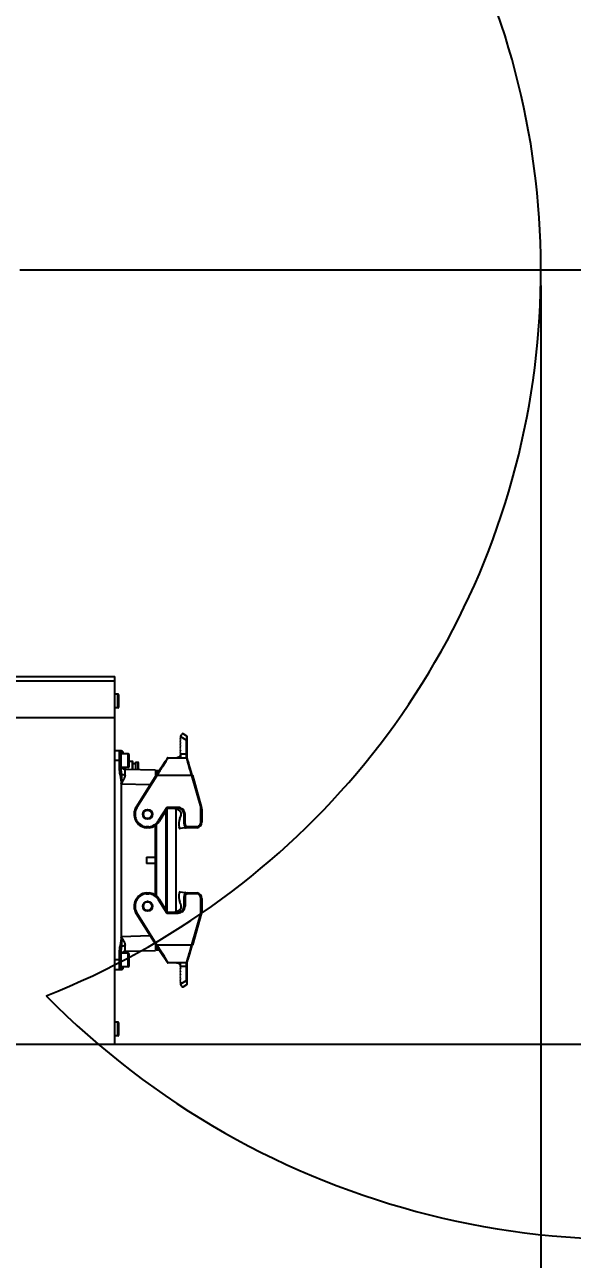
# Model space of a CAD drawing. Header units: millimetres. Extents: x 5828 to 6704, y 123 to 421.
# Drawn here: x 6584.95 to 6599.08, y 307.46 to 339.35 of the extents above; entities that cross this region are included whole.
import ezdxf

# ---------------------------------------------------------------- set-up
doc = ezdxf.new("R2010")
doc.units = ezdxf.units.MM
for name, color, linetype in [('外形图', 7, 'Continuous'), ('尺寸标注', 7, 'Continuous'), ('运动范围', 7, 'Continuous')]:
    doc.layers.add(name, color=color, linetype=linetype)
doc.styles.add('微软雅黑', font='msyh.ttc', dxfattribs={"height": 1.5})
doc.dimstyles.new('尺寸标注_1_20比例', dxfattribs={"dimtxt": 1.5, "dimasz": 1.25, "dimexe": 0.5, "dimexo": 0.4, "dimgap": 0.5, "dimtad": 1, "dimdec": 1, "dimlfac": 20, "dimdsep": 46, "dimtxsty": '微软雅黑', "dimcen": 0.09, "dimadec": 0, "dimazin": 0, "dimtp": 0.01, "dimtm": 0.01, "dimtfac": 1, "dimtdec": 1, "dimtofl": 0, "dimtmove": 0, "dimatfit": 3, "dimfxl": 1, "dimtolj": 1, "dimarcsym": 0})

# ---------------------------------------------------------------- blocks, each defined once
blk = doc.blocks.new('*D1126')
at = {"layer": 'Defpoints', "color": 0}
for p in [(6621.971, 333.019), (6579.376, 311.223), (6579.376, 288.327)]:
    blk.add_point(p, dxfattribs=at)
at = {"layer": '尺寸标注', "color": 0, "lineweight": -2}
for p, q in [((6621.971, 332.619), (6621.971, 287.827)), ((6579.376, 310.823), (6579.376, 287.827)), ((6620.721, 288.327), (6580.626, 288.327))]:
    blk.add_line(p, q, dxfattribs=at)
at = {"layer": '尺寸标注', "color": 0}
for points in [[(6580.626, 288.536), (6580.626, 288.119), (6579.376, 288.327)], [(6620.721, 288.119), (6620.721, 288.536), (6621.971, 288.327)]]:
    blk.add_solid(points, dxfattribs=at)
at = {"layer": '尺寸标注', "color": 0, "insert": (6600.673, 289.607), "char_height": 1.5, "attachment_point": 5, "style": '微软雅黑'}
blk.add_mtext('\\A1;851.9', dxfattribs=at)
blk = doc.blocks.new('*D1127')
at = {"layer": 'Defpoints', "color": 0}
for p in [(6583.652, 355.769), (6584.418, 333.019), (6627.002, 333.019)]:
    blk.add_point(p, dxfattribs=at)
at = {"layer": '尺寸标注', "color": 0, "lineweight": -2}
for p, q in [((6584.052, 355.769), (6627.502, 355.769)), ((6627.002, 354.519), (6627.002, 334.269)), ((6584.818, 333.019), (6627.502, 333.019))]:
    blk.add_line(p, q, dxfattribs=at)
at = {"layer": '尺寸标注', "color": 0}
for points in [[(6627.21, 354.519), (6626.794, 354.519), (6627.002, 355.769)], [(6626.794, 334.269), (6627.21, 334.269), (6627.002, 333.019)]]:
    blk.add_solid(points, dxfattribs=at)
at = {"layer": '尺寸标注', "color": 0, "insert": (6625.739, 344.394), "char_height": 1.5, "attachment_point": 5, "rotation": 90, "style": '微软雅黑'}
blk.add_mtext('\\A1;455', dxfattribs=at)
blk = doc.blocks.new('*D1128')
at = {"layer": 'Defpoints', "color": 0}
for p in [(6584.818, 333.019), (6584.826, 313.019), (6627.002, 313.019)]:
    blk.add_point(p, dxfattribs=at)
at = {"layer": '尺寸标注', "color": 0, "lineweight": -2}
for p, q in [((6585.218, 333.019), (6627.502, 333.019)), ((6627.002, 331.769), (6627.002, 314.269)), ((6585.226, 313.019), (6627.502, 313.019))]:
    blk.add_line(p, q, dxfattribs=at)
at = {"layer": '尺寸标注', "color": 0}
for points in [[(6627.21, 331.769), (6626.794, 331.769), (6627.002, 333.019)], [(6626.794, 314.269), (6627.21, 314.269), (6627.002, 313.019)]]:
    blk.add_solid(points, dxfattribs=at)
at = {"layer": '尺寸标注', "color": 0, "insert": (6625.727, 323.019), "char_height": 1.5, "attachment_point": 5, "rotation": 90, "style": '微软雅黑'}
blk.add_mtext('\\A1;400', dxfattribs=at)
blk = doc.blocks.new('*D1129')
at = {"layer": 'Defpoints', "color": 0}
for p in [(6584.951, 313.019), (6600.53, 307.973), (6627.002, 307.973)]:
    blk.add_point(p, dxfattribs=at)
at = {"layer": '尺寸标注', "color": 0, "lineweight": -2}
for p, q in [((6585.351, 313.019), (6627.502, 313.019)), ((6627.002, 311.769), (6627.002, 309.223)), ((6600.93, 307.973), (6627.502, 307.973)), ((6627.002, 307.973), (6627.002, 300.903))]:
    blk.add_line(p, q, dxfattribs=at)
at = {"layer": '尺寸标注', "color": 0}
for points in [[(6627.21, 311.769), (6626.794, 311.769), (6627.002, 313.019)], [(6626.794, 309.223), (6627.21, 309.223), (6627.002, 307.973)]]:
    blk.add_solid(points, dxfattribs=at)
at = {"layer": '尺寸标注', "color": 0, "insert": (6625.723, 303.813), "char_height": 1.5, "attachment_point": 5, "rotation": 90, "style": '微软雅黑'}
blk.add_mtext('\\A1;100.9', dxfattribs=at)
blk = doc.blocks.new('*D1140')
at = {"layer": 'Defpoints', "color": 0}
for p in [(6598.275, 333.019), (6579.376, 310.823), (6579.376, 293.41)]:
    blk.add_point(p, dxfattribs=at)
at = {"layer": '尺寸标注', "color": 0, "lineweight": -2}
for p, q in [((6598.275, 332.619), (6598.275, 292.91)), ((6579.376, 310.423), (6579.376, 292.91)), ((6597.025, 293.41), (6580.626, 293.41))]:
    blk.add_line(p, q, dxfattribs=at)
at = {"layer": '尺寸标注', "color": 0}
for points in [[(6580.626, 293.618), (6580.626, 293.202), (6579.376, 293.41)], [(6597.025, 293.202), (6597.025, 293.618), (6598.275, 293.41)]]:
    blk.add_solid(points, dxfattribs=at)
at = {"layer": '尺寸标注', "color": 0, "insert": (6588.825, 294.685), "char_height": 1.5, "attachment_point": 5, "style": '微软雅黑'}
blk.add_mtext('\\A1;378', dxfattribs=at)

msp = doc.modelspace()

# ---------------------------------------------------------------- linework, layer by layer
at = {"layer": '外形图', "color": 7, "linetype": 'Continuous'}
for p, q in [((6584.5196, 322.5187), (6587.2757, 322.5187)), ((6587.2757, 313.0187), (6587.2757, 322.5187)), ((6583.8901, 322.4036), (6587.2757, 322.4036)), ((6587.3507, 322.0575), (6587.2757, 322.0575)), ((6587.3507, 321.7075), (6587.3507, 322.0575)), ((6587.3757, 321.7325), (6587.3757, 322.0326)), ((6587.3507, 321.7075), (6587.2757, 321.7075)), ((6583.2146, 321.4568), (6587.2757, 321.4568)), ((6588.9611, 320.9116), (6588.9803, 320.9325)), ((6588.9803, 320.894), (6588.9611, 320.9116)), ((6588.9611, 320.8731), (6588.9803, 320.894)), ((6588.9703, 320.9747), (6589.0035, 321.0278)), ((6588.9703, 320.9747), (6588.9703, 320.9417)), ((6588.9703, 320.9671), (6589.1203, 320.8734)), ((6588.9803, 320.9325), (6588.9703, 320.9417)), ((6589.1336, 320.9761), (6589.038, 321.0358)), ((6589.1453, 320.3949), (6589.1453, 320.9549)), ((6587.4407, 320.5921), (6587.2757, 320.5921)), ((6587.3907, 320.0856), (6587.3907, 320.5916)), ((6588.9803, 320.8555), (6588.9611, 320.8731)), ((6588.9611, 320.8346), (6588.9803, 320.8555)), ((6588.9803, 320.817), (6588.9611, 320.8346)), ((6588.9611, 320.7961), (6588.9803, 320.817)), ((6588.9803, 320.7785), (6588.9611, 320.7961)), ((6588.9611, 320.7576), (6588.9803, 320.7785)), ((6588.9803, 320.74), (6588.9611, 320.7576)), ((6588.9611, 320.7191), (6588.9803, 320.74)), ((6588.9803, 320.7015), (6588.9611, 320.7191)), ((6588.9611, 320.6806), (6588.9803, 320.7015)), ((6588.9803, 320.663), (6588.9611, 320.6806)), ((6588.9611, 320.6421), (6588.9803, 320.663)), ((6588.9803, 320.6245), (6588.9611, 320.6421)), ((6588.9611, 320.6036), (6588.9803, 320.6245)), ((6588.9803, 320.586), (6588.9611, 320.6036)), ((6588.9611, 320.5651), (6588.9803, 320.586)), ((6588.9803, 320.5475), (6588.9611, 320.5651)), ((6589.1203, 320.4146), (6589.1203, 320.8734)), ((6587.4407, 320.3421), (6587.2757, 320.3418)), ((6587.4407, 320.0856), (6587.4407, 320.5421)), ((6587.6157, 320.5171), (6587.4407, 320.5171)), ((6587.4907, 320.5421), (6587.4907, 320.5171)), ((6587.6157, 320.1671), (6587.6157, 320.5171)), ((6587.6407, 320.192), (6587.6407, 320.4921)), ((6587.6407, 320.3296), (6587.7302, 320.3296)), ((6587.7402, 320.3196), (6587.7302, 320.3296)), ((6587.7302, 320.1102), (6587.7302, 320.3296)), ((6587.7402, 320.11), (6587.7402, 320.3196)), ((6587.7402, 320.2671), (6587.8067, 320.2671)), ((6587.8067, 320.3046), (6587.8732, 320.3046)), ((6587.8067, 320.3046), (6587.8067, 320.1082)), ((6587.8832, 320.2946), (6587.8732, 320.3046)), ((6587.8732, 320.1065), (6587.8732, 320.3046)), ((6587.8832, 320.1062), (6587.8832, 320.2946)), ((6588.5753, 320.3167), (6588.56, 320.2939)), ((6588.5843, 320.3302), (6588.5753, 320.3167)), ((6588.5923, 320.3423), (6588.5843, 320.3302)), ((6588.6452, 320.4146), (6589.1205, 320.4146)), ((6588.8711, 320.4146), (6588.8706, 320.4146)), ((6588.873, 320.4146), (6588.8709, 320.4146)), ((6588.9669, 320.4913), (6588.9663, 320.4888)), ((6589.1203, 320.5076), (6588.9702, 320.5084)), ((6588.9703, 320.5366), (6588.9803, 320.5475)), ((6588.9703, 320.5366), (6588.9703, 320.5146)), ((6589.1238, 320.4036), (6589.1326, 320.3716)), ((6589.14, 320.4053), (6589.1353, 320.4098)), ((6589.1486, 320.3833), (6589.1462, 320.3918)), ((6589.1526, 320.3694), (6589.1486, 320.3833)), ((6589.1814, 320.2727), (6589.1526, 320.3694)), ((6587.3907, 320.0856), (6587.4407, 320.0856)), ((6587.45, 320.0047), (6587.4047, 319.9918)), ((6587.6157, 320.1671), (6587.4484, 320.1671)), ((6587.4907, 320.1671), (6587.4907, 320.1286)), ((6587.5007, 320.1245), (6587.5007, 320.1671)), ((6588.3282, 320.0946), (6587.5381, 320.1153)), ((6587.5382, 320.1171), (6587.5382, 320.1671)), ((6587.5532, 320.1149), (6587.5532, 320.1671)), ((6588.3375, 319.9621), (6587.8239, 319.1401)), ((6587.8451, 319.1268), (6588.3587, 319.9488)), ((6588.3282, 320.0946), (6588.3282, 319.9471)), ((6588.3282, 320.0296), (6588.3407, 320.0296)), ((6588.348, 319.9782), (6588.3375, 319.9621)), ((6588.3587, 319.9488), (6588.3375, 319.9621)), ((6588.3407, 320.0871), (6588.4196, 320.0871)), ((6588.3407, 320.0871), (6588.3407, 319.967)), ((6588.3776, 320.0237), (6588.348, 319.9782)), ((6588.348, 319.9782), (6588.369, 319.9646)), ((6588.3587, 319.9488), (6588.369, 319.9646)), ((6588.369, 319.9646), (6589.2482, 319.9646)), ((6588.4063, 320.0672), (6588.3776, 320.0237)), ((6588.443, 320.122), (6588.4063, 320.0672)), ((6589.2281, 320.1172), (6589.1971, 320.22)), ((6589.2369, 320.0884), (6589.2281, 320.1172)), ((6589.2722, 319.9718), (6589.2369, 320.0884)), ((6589.2482, 319.9646), (6589.2722, 319.9718)), ((6589.2482, 319.9646), (6589.2511, 319.9549)), ((6589.2511, 319.9549), (6589.2751, 319.9621)), ((6589.2511, 319.9549), (6589.4909, 319.1188)), ((6589.2751, 319.9621), (6589.2722, 319.9718)), ((6589.2751, 319.9621), (6589.5149, 319.1257)), ((6587.4407, 319.743), (6588.1883, 319.7233)), ((6587.4407, 319.743), (6587.4407, 315.7912)), ((6587.8239, 319.1401), (6587.8451, 319.1268)), ((6588.6133, 319.1296), (6588.3964, 318.7824)), ((6588.6272, 319.1046), (6588.4175, 318.7691)), ((6588.5953, 316.4805), (6588.5953, 319.0537)), ((6588.9107, 319.1296), (6588.6133, 319.1296)), ((6588.6133, 319.1296), (6588.6272, 319.1046)), ((6588.6207, 319.0943), (6588.6207, 316.4399)), ((6588.9107, 319.1046), (6588.6272, 319.1046)), ((6588.8456, 319.0806), (6588.8455, 319.1046)), ((6588.8656, 319.0807), (6588.8456, 319.0806)), ((6588.8532, 319.0806), (6588.8532, 316.4535)), ((6588.9107, 319.1046), (6588.9107, 319.1296)), ((6589.4909, 319.1188), (6589.5149, 319.1257)), ((6589.5207, 319.0843), (6589.4957, 319.0843)), ((6589.4957, 318.7546), (6589.4957, 319.0843)), ((6589.5207, 319.0843), (6589.5207, 318.7546)), ((6588.3282, 316.8588), (6588.3282, 318.6753)), ((6588.3407, 318.6853), (6588.3407, 316.8489)), ((6588.3963, 318.7824), (6588.4175, 318.7691)), ((6588.9537, 318.8483), (6588.9791, 318.903)), ((6589.0857, 318.9546), (6589.0607, 318.9546)), ((6589.0607, 318.7046), (6589.0607, 318.9546)), ((6589.0607, 318.7046), (6589.0857, 318.7046)), ((6589.0857, 318.7046), (6589.0857, 318.9546)), ((6589.4957, 318.7546), (6589.5207, 318.7546)), ((6588.0865, 318.6314), (6588.0852, 318.6064)), ((6588.1562, 318.6064), (6588.0852, 318.6064)), ((6588.1549, 318.6314), (6588.0865, 318.6314)), ((6588.1549, 318.6314), (6588.1562, 318.6064)), ((6588.1554, 318.6219), (6588.1558, 318.6137)), ((6588.9346, 318.6043), (6588.9331, 318.6097)), ((6589.0795, 318.6018), (6588.9621, 318.586)), ((6589.3939, 318.6064), (6589.1418, 318.6064)), ((6589.3919, 318.6314), (6589.1444, 318.6314)), ((6588.0882, 317.8483), (6588.3282, 317.8483)), ((6588.0882, 317.8483), (6588.0882, 317.6858)), ((6588.3282, 317.6858), (6588.0882, 317.6858)), ((6588.0852, 316.9278), (6588.1562, 316.9278)), ((6588.0865, 316.9028), (6588.0852, 316.9278)), ((6588.0865, 316.9028), (6588.1549, 316.9028)), ((6588.1549, 316.9028), (6588.1562, 316.9278)), ((6588.4175, 316.7651), (6588.3963, 316.7518)), ((6588.3963, 316.7518), (6588.6133, 316.4046)), ((6588.4175, 316.7651), (6588.6272, 316.4296)), ((6588.9331, 316.9244), (6588.9346, 316.9299)), ((6588.9621, 316.9482), (6589.0795, 316.9323)), ((6589.0857, 316.8296), (6589.0607, 316.8296)), ((6589.0607, 316.5796), (6589.0607, 316.8296)), ((6589.0857, 316.8296), (6589.0857, 316.5796)), ((6589.1418, 316.9278), (6589.3939, 316.9278)), ((6589.3919, 316.9028), (6589.1444, 316.9028)), ((6589.5207, 316.7796), (6589.4957, 316.7796)), ((6589.4957, 316.4499), (6589.4957, 316.7796)), ((6589.5207, 316.7796), (6589.5207, 316.4499)), ((6588.6272, 316.4296), (6588.6133, 316.4046)), ((6588.6272, 316.4296), (6588.9107, 316.4296)), ((6588.8455, 316.4296), (6588.8456, 316.4535)), ((6588.8456, 316.4535), (6588.8656, 316.4535)), ((6588.9107, 316.4046), (6588.9107, 316.4296)), ((6588.9791, 316.6312), (6588.9537, 316.6859)), ((6589.0607, 316.5796), (6589.0857, 316.5796)), ((6589.4909, 316.4154), (6589.2511, 315.5793)), ((6589.5149, 316.4085), (6589.4909, 316.4154)), ((6589.4957, 316.4499), (6589.5207, 316.4499)), ((6587.8451, 316.4074), (6587.8239, 316.3941)), ((6587.8239, 316.3941), (6588.3375, 315.5721)), ((6588.3587, 315.5854), (6587.8451, 316.4073)), ((6588.6133, 316.4046), (6588.9107, 316.4046)), ((6589.5149, 316.4085), (6589.2751, 315.5721)), ((6588.1883, 315.8109), (6587.4407, 315.7912)), ((6587.45, 315.5295), (6587.4047, 315.5424)), ((6588.3282, 315.587), (6588.3282, 315.4396)), ((6588.3407, 315.5046), (6588.3282, 315.5046)), ((6588.3375, 315.5721), (6588.3587, 315.5854)), ((6588.3375, 315.5721), (6588.348, 315.556)), ((6588.3407, 315.5696), (6588.3407, 315.4471)), ((6588.369, 315.5696), (6588.348, 315.556)), ((6588.369, 315.5696), (6588.3587, 315.5854)), ((6589.2482, 315.5696), (6588.369, 315.5696)), ((6588.383, 315.5022), (6588.4049, 315.4691)), ((6588.4049, 315.4691), (6588.4263, 315.4371)), ((6589.2511, 315.5793), (6589.2482, 315.5696)), ((6589.2482, 315.5696), (6589.2722, 315.5624)), ((6589.2751, 315.5721), (6589.2511, 315.5793)), ((6589.2722, 315.5624), (6589.2751, 315.5721)), ((6587.4407, 315.1921), (6587.2757, 315.1922)), ((6587.4407, 315.4485), (6587.3907, 315.4485)), ((6587.3907, 314.9426), (6587.3907, 315.4485)), ((6587.4407, 314.9921), (6587.4407, 315.4485)), ((6587.6157, 315.3671), (6587.4484, 315.3671)), ((6587.4907, 315.3671), (6587.4907, 315.4055)), ((6587.5381, 315.4189), (6588.3282, 315.4396)), ((6587.6157, 315.0171), (6587.6157, 315.3671)), ((6587.6407, 315.042), (6587.6407, 315.3421)), ((6588.4195, 315.4471), (6588.3407, 315.4471)), ((6588.4263, 315.4371), (6588.447, 315.4062)), ((6588.447, 315.4062), (6588.5163, 315.3046)), ((6588.5163, 315.3046), (6588.5712, 315.2236)), ((6588.5712, 315.2236), (6588.5832, 315.2057)), ((6588.5832, 315.2057), (6588.5903, 315.1948)), ((6588.6028, 315.1583), (6588.6028, 315.1754)), ((6588.6028, 315.1646), (6588.6094, 315.1646)), ((6588.614, 315.1563), (6588.6028, 315.1583)), ((6588.6222, 315.1347), (6588.6248, 315.1302)), ((6589.1453, 314.5793), (6589.1453, 315.1393)), ((6589.1461, 315.1419), (6589.1495, 315.1538)), ((6589.1495, 315.1538), (6589.1533, 315.1671)), ((6589.1763, 315.2443), (6589.1818, 315.2627)), ((6589.1818, 315.2627), (6589.2084, 315.3518)), ((6587.2757, 314.9421), (6587.4407, 314.9421)), ((6587.6157, 315.0171), (6587.4407, 315.0171)), ((6587.4907, 314.9921), (6587.4907, 315.0171)), ((6589.1205, 315.1196), (6588.6452, 315.1196)), ((6588.8703, 315.1196), (6588.8707, 315.1196)), ((6588.9611, 314.969), (6588.9803, 314.9867)), ((6588.9803, 314.9482), (6588.9611, 314.969)), ((6588.9611, 314.9305), (6588.9803, 314.9482)), ((6588.9803, 314.9097), (6588.9611, 314.9305)), ((6588.9611, 314.892), (6588.9803, 314.9097)), ((6588.9803, 314.8712), (6588.9611, 314.892)), ((6588.9611, 314.8535), (6588.9803, 314.8712)), ((6588.9803, 314.8327), (6588.9611, 314.8535)), ((6588.9611, 314.815), (6588.9803, 314.8327)), ((6589.1203, 315.0266), (6588.9701, 315.0266)), ((6588.9701, 315.0239), (6588.9701, 315.0161)), ((6588.9703, 315.0196), (6588.9703, 314.9976)), ((6588.9803, 314.9867), (6588.9703, 314.9976)), ((6589.1203, 314.6608), (6589.1203, 315.1196)), ((6589.1278, 315.1207), (6589.1331, 315.123)), ((6588.9803, 314.7942), (6588.9611, 314.815)), ((6588.9611, 314.7765), (6588.9803, 314.7942)), ((6588.9803, 314.7557), (6588.9611, 314.7765)), ((6588.9611, 314.738), (6588.9803, 314.7557)), ((6588.9803, 314.7172), (6588.9611, 314.738)), ((6588.9611, 314.6995), (6588.9803, 314.7172)), ((6588.9803, 314.6787), (6588.9611, 314.6995)), ((6588.9611, 314.661), (6588.9803, 314.6787)), ((6588.9803, 314.6402), (6588.9611, 314.661)), ((6588.9611, 314.6225), (6588.9803, 314.6402)), ((6588.9803, 314.6017), (6588.9611, 314.6225)), ((6589.1203, 314.6608), (6588.9703, 314.5671)), ((6588.9703, 314.5925), (6588.9803, 314.6017)), ((6588.9703, 314.5925), (6588.9703, 314.5595)), ((6589.0035, 314.5063), (6588.9703, 314.5595)), ((6589.038, 314.4984), (6589.1336, 314.5581)), ((6587.3507, 313.5825), (6587.2757, 313.5825)), ((6587.3507, 313.2325), (6587.3507, 313.5825)), ((6587.3757, 313.2575), (6587.3757, 313.5576)), ((6587.3507, 313.2325), (6587.2757, 313.2325)), ((6582.6257, 313.0187), (6587.2757, 313.0187))]:
    msp.add_line(p, q, dxfattribs=at)
for points in [[(6588.56, 320.2939), (6588.4854, 320.1843), (6588.443, 320.122)], [(6588.61, 320.3706), (6588.6077, 320.3668), (6588.6051, 320.3626), (6588.6023, 320.358), (6588.5992, 320.3531), (6588.5959, 320.3479), (6588.5923, 320.3423)], [(6588.6152, 320.38), (6588.6137, 320.3772), (6588.612, 320.3741), (6588.61, 320.3706)], [(6588.6203, 320.3927), (6588.6203, 320.3924), (6588.6202, 320.3921), (6588.6201, 320.3917), (6588.6199, 320.3911), (6588.6197, 320.3902), (6588.6193, 320.3892), (6588.6189, 320.388), (6588.6182, 320.3864), (6588.6174, 320.3846), (6588.6164, 320.3824), (6588.6152, 320.38)], [(6588.6347, 320.4123), (6588.6309, 320.4101), (6588.6273, 320.4071), (6588.6242, 320.4032), (6588.6219, 320.3988), (6588.6209, 320.3954), (6588.6205, 320.3938), (6588.6203, 320.3927)], [(6588.6452, 320.4146), (6588.6429, 320.4145), (6588.6388, 320.4137), (6588.6347, 320.4123)], [(6588.9678, 320.495), (6588.9675, 320.4938), (6588.9659, 320.4873), (6588.9638, 320.4808), (6588.9613, 320.4744), (6588.9584, 320.4685), (6588.9554, 320.463), (6588.9522, 320.4579), (6588.9488, 320.4532), (6588.9452, 320.4489), (6588.9415, 320.4448), (6588.9377, 320.441), (6588.9337, 320.4375), (6588.9295, 320.4343), (6588.9253, 320.4313), (6588.921, 320.4286), (6588.9167, 320.4262), (6588.9124, 320.424), (6588.908, 320.4221), (6588.9036, 320.4204), (6588.8993, 320.419), (6588.895, 320.4178), (6588.8908, 320.4168), (6588.8867, 320.416), (6588.8827, 320.4154), (6588.8789, 320.415), (6588.8754, 320.4147), (6588.8725, 320.4146)], [(6588.9617, 320.4755), (6588.9589, 320.4694), (6588.956, 320.4639), (6588.9528, 320.4588), (6588.9495, 320.4541), (6588.9459, 320.4497), (6588.9423, 320.4456), (6588.9384, 320.4418), (6588.9345, 320.4382), (6588.9304, 320.4349), (6588.9262, 320.4319), (6588.9219, 320.4292), (6588.9176, 320.4267), (6588.9133, 320.4245), (6588.9089, 320.4225), (6588.9045, 320.4208), (6588.9002, 320.4193), (6588.8959, 320.418), (6588.8917, 320.417), (6588.8876, 320.4162), (6588.8836, 320.4155), (6588.8797, 320.4151), (6588.8761, 320.4148), (6588.873, 320.4146)], [(6588.9663, 320.4888), (6588.9642, 320.482), (6588.9617, 320.4755)], [(6589.1353, 320.4098), (6589.1293, 320.413), (6589.1229, 320.4145), (6589.1205, 320.4146)], [(6589.1462, 320.3918), (6589.1458, 320.3934), (6589.1453, 320.3949), (6589.1448, 320.3965), (6589.1441, 320.3984), (6589.1428, 320.4011), (6589.14, 320.4053)], [(6589.1971, 320.22), (6589.1843, 320.2629), (6589.1814, 320.2727)], [(6588.348, 315.556), (6588.3532, 315.5479), (6588.383, 315.5022)], [(6589.2084, 315.3518), (6589.2374, 315.4474), (6589.2722, 315.5624)], [(6588.5903, 315.1948), (6588.5937, 315.1897), (6588.5968, 315.1848), (6588.5998, 315.1802), (6588.6026, 315.1758), (6588.6051, 315.1716), (6588.6075, 315.1677), (6588.6097, 315.1641)], [(6588.6097, 315.1641), (6588.6116, 315.1608), (6588.6133, 315.1577), (6588.6148, 315.155), (6588.616, 315.1525), (6588.6171, 315.1504), (6588.6179, 315.1484), (6588.6186, 315.1468), (6588.6191, 315.1455), (6588.6195, 315.1444)], [(6588.6195, 315.1444), (6588.6198, 315.1435), (6588.62, 315.1429), (6588.6201, 315.1423), (6588.6202, 315.142), (6588.6203, 315.1417), (6588.6203, 315.1414), (6588.6204, 315.141)], [(6588.6204, 315.141), (6588.6205, 315.1403), (6588.6209, 315.1385), (6588.6222, 315.1347)], [(6589.1331, 315.123), (6589.1378, 315.1265), (6589.1413, 315.1306), (6589.1433, 315.134), (6589.1443, 315.1363), (6589.1448, 315.1379), (6589.1453, 315.1392), (6589.1457, 315.1405), (6589.1461, 315.1419)], [(6589.1533, 315.1671), (6589.1646, 315.2051), (6589.1763, 315.2443)], [(6588.6248, 315.1302), (6588.6284, 315.1261), (6588.6326, 315.123)], [(6588.6326, 315.123), (6588.6372, 315.1209), (6588.642, 315.1198), (6588.6452, 315.1196)], [(6588.8707, 315.1196), (6588.8726, 315.1196), (6588.8755, 315.1194), (6588.8787, 315.1192), (6588.8821, 315.1188), (6588.8857, 315.1183), (6588.8893, 315.1177), (6588.8931, 315.1169), (6588.8969, 315.1159), (6588.9007, 315.1147), (6588.9045, 315.1134), (6588.9084, 315.1119), (6588.9122, 315.1102), (6588.9161, 315.1083), (6588.92, 315.1062), (6588.9239, 315.1038), (6588.9278, 315.1011), (6588.9317, 315.0982), (6588.9355, 315.0951), (6588.9393, 315.0916), (6588.9429, 315.0879), (6588.9465, 315.0839), (6588.9499, 315.0795), (6588.9531, 315.0749), (6588.9562, 315.0699), (6588.959, 315.0646), (6588.9617, 315.0588), (6588.964, 315.0527), (6588.966, 315.0464)], [(6588.8721, 315.1196), (6588.8749, 315.1195), (6588.8781, 315.1192), (6588.8814, 315.1189), (6588.885, 315.1184), (6588.8887, 315.1178), (6588.8924, 315.117), (6588.8963, 315.116), (6588.9001, 315.1149), (6588.9039, 315.1136), (6588.9077, 315.1122), (6588.9115, 315.1105), (6588.9154, 315.1087), (6588.9192, 315.1066), (6588.9231, 315.1043), (6588.927, 315.1017), (6588.9308, 315.0989), (6588.9346, 315.0959), (6588.9383, 315.0926), (6588.9419, 315.089), (6588.9454, 315.0851), (6588.9488, 315.081), (6588.952, 315.0766), (6588.955, 315.0719), (6588.9578, 315.067), (6588.9603, 315.0618), (6588.9626, 315.0564), (6588.9647, 315.0507), (6588.9664, 315.0448), (6588.9679, 315.0384), (6588.9692, 315.0315), (6588.9701, 315.0239)], [(6588.966, 315.0464), (6588.9676, 315.0402), (6588.9678, 315.0392)], [(6589.1205, 315.1196), (6589.1221, 315.1196), (6589.1278, 315.1207)]]:
    msp.add_lwpolyline(points, dxfattribs=at)
for centre, radius in [((6588.1207, 318.9546), 0.1275), ((6588.1207, 318.9546), 0.12), ((6588.1207, 318.9546), 0.11), ((6588.1207, 316.5796), 0.1275), ((6588.1207, 316.5796), 0.12), ((6588.1207, 316.5796), 0.11)]:
    msp.add_circle(centre, radius, dxfattribs=at)
for centre, radius, start, end in [((6587.3507, 322.0325), 0.025, 0, 90), ((6587.3507, 321.7325), 0.025, 270, 0), ((6589.0247, 321.0146), 0.025, 58, 148), ((6589.1203, 320.9549), 0.025, 0, 58), ((6587.3907, 320.5421), 0.05, 0, 90), ((6587.4407, 320.5421), 0.05, 0, 90), ((6587.6157, 320.4921), 0.025, 0, 90), ((6588.3504, 320.5312), 0.3186, 331.00319, 332.72777), ((6588.8703, 320.5146), 0.1, 356.47558, 0.00007), ((6587.5407, 320.2152), 0.1, 208.83981, 268.4995), ((6586.9608, 320.1165), 0.5399, 1.34239, 5.37857), ((6586.9759, 320.117), 0.5248, 0.84099, 1.32551), ((6587.6157, 320.1921), 0.025, 270, 0), ((6588.1207, 318.9546), 0.35, 148, 264.17765), ((6588.1207, 318.9546), 0.325, 147.99292, 263.96285), ((6588.8657, 318.9557), 0.125, 335.07622, 90.07622), ((6588.9107, 318.9546), 0.175, 359.99526, 90.00316), ((6588.9107, 318.9546), 0.15, 0, 90), ((6589.3707, 319.0843), 0.125, 0, 16), ((6589.3707, 319.0843), 0.15, 0, 16), ((6588.1207, 318.9546), 0.325, 276.04026, 328.00723), ((6588.1207, 318.9546), 0.35, 275.82223, 328), ((6589.2711, 318.7008), 0.35, 155.07622, 195.07622), ((6589.1607, 318.7046), 0.1, 180, 259.09589), ((6589.1607, 318.7046), 0.075, 179.99887, 257.40309), ((6589.3707, 318.7546), 0.125, 279.74969, 0.00154), ((6589.3707, 318.7546), 0.15, 278.8987, 0), ((6588.9587, 318.6108), 0.025, 195.07622, 277.67622), ((6589.0762, 318.6266), 0.025, 277.67622, 354.74987), ((6590.8231, 318.4469), 1.6888, 173.72895, 174.58157), ((6586.0246, 318.3448), 3.3795, 4.43973, 4.86498), ((6588.1207, 316.5796), 0.35, 95.8224, 212), ((6588.1207, 316.5796), 0.325, 96.03867, 212.00708), ((6588.1207, 316.5796), 0.325, 31.99518, 83.95981), ((6588.1207, 316.5796), 0.35, 32, 84.17777), ((6589.2711, 316.8334), 0.35, 164.92378, 204.92378), ((6588.9587, 316.9234), 0.025, 82.32378, 164.92378), ((6589.1607, 316.8296), 0.1, 100.90412, 180), ((6589.0762, 316.9076), 0.025, 5.25008, 82.32378), ((6589.1607, 316.8296), 0.075, 102.59705, 180.00113), ((6590.969, 317.1022), 1.8356, 185.45279, 186.23724), ((6585.7887, 317.2086), 3.6162, 355.14893, 355.54635), ((6589.3707, 316.7796), 0.125, 359.99898, 80.25026), ((6589.3707, 316.7796), 0.15, 0, 81.10131), ((6588.8657, 316.5785), 0.125, 269.92378, 24.92378), ((6588.9107, 316.5796), 0.175, 269.99684, 0.00316), ((6588.9107, 316.5796), 0.15, 270, 0), ((6589.3707, 316.4499), 0.125, 344, 0), ((6589.3707, 316.4499), 0.15, 344, 0), ((6587.5407, 315.3189), 0.1, 91.5005, 151.15829), ((6587.6157, 315.3421), 0.025, 0, 90), ((6588.3568, 315.0063), 0.3115, 27.25204, 29.01713), ((6587.3907, 314.9921), 0.05, 270, 0), ((6587.4407, 314.9921), 0.05, 270, 0), ((6587.6157, 315.0421), 0.025, 270, 0), ((6588.8703, 315.0196), 0.1, 0.00179, 3.99863), ((6589.0247, 314.5196), 0.025, 212, 302), ((6589.1203, 314.5793), 0.025, 302, 0), ((6587.3507, 313.5575), 0.025, 0, 90), ((6587.3507, 313.2575), 0.025, 270, 0)]:
    msp.add_arc(centre, radius, start, end, dxfattribs=at)
for points, knots in [([(6589.1336, 320.9761), (6589.1334, 320.9761), (6589.1335, 320.9748), (6589.133, 320.9739), (6589.1327, 320.9709), (6589.1322, 320.9675), (6589.1316, 320.9629), (6589.1305, 320.9553), (6589.1291, 320.9439), (6589.1271, 320.9286), (6589.1249, 320.9113), (6589.1227, 320.8927), (6589.1211, 320.8799), (6589.1203, 320.8734)], [0, 0, 0, 0, 0.0050118, 0.0204161, 0.0459045, 0.08106, 0.1252542, 0.1778237, 0.3052077, 0.4569341, 0.6270406, 0.8100356, 1, 1, 1, 1]), ([(6589.1453, 320.8716), (6589.1453, 320.8718), (6589.1444, 320.8721), (6589.1432, 320.8724), (6589.1408, 320.8727), (6589.1364, 320.873), (6589.1294, 320.8733), (6589.1235, 320.8734), (6589.1203, 320.8734)], [0, 0, 0, 0, 0.023403, 0.0813145, 0.173902, 0.2977135, 0.6200979, 1, 1, 1, 1]), ([(6588.369, 319.9646), (6588.3945, 320.0056), (6588.4434, 320.0857), (6588.5058, 320.1818), (6588.5518, 320.2534), (6588.5819, 320.3004), (6588.6076, 320.3408), (6588.6229, 320.3655), (6588.6291, 320.3768)], [0, 0, 0, 0, 0.2972635, 0.5776283, 0.7054494, 0.8210168, 0.9207391, 1, 1, 1, 1]), ([(6588.6337, 320.3852), (6588.6346, 320.3871), (6588.6378, 320.3934), (6588.6407, 320.3998), (6588.6425, 320.4043)], [0, 0, 0, 0, 0.2994827, 1, 1, 1, 1]), ([(6588.6425, 320.4043), (6588.6435, 320.4068), (6588.6446, 320.4103), (6588.6457, 320.4133), (6588.6455, 320.4146), (6588.6452, 320.4146)], [0, 0, 0, 0, 0.752433, 0.9337156, 1, 1, 1, 1]), ([(6588.9678, 320.495), (6588.9677, 320.4943), (6588.9675, 320.4929), (6588.9683, 320.4901), (6588.9687, 320.4854), (6588.9705, 320.4788), (6588.9714, 320.471), (6588.9707, 320.4634), (6588.9698, 320.4563), (6588.97, 320.4476), (6588.9707, 320.4381), (6588.9703, 320.4296), (6588.9702, 320.4239), (6588.9703, 320.4207), (6588.9703, 320.4182), (6588.9705, 320.4162), (6588.9704, 320.4154), (6588.9704, 320.4146), (6588.9703, 320.4146)], [0, 0, 0, 0, 0.0260069, 0.0519678, 0.1034588, 0.2045925, 0.3022871, 0.395964, 0.4850753, 0.568733, 0.7176337, 0.8382723, 0.8868459, 0.9270909, 0.9587217, 0.9814987, 0.9952203, 1, 1, 1, 1]), ([(6589.1203, 320.5076), (6589.1235, 320.5076), (6589.1294, 320.5075), (6589.1364, 320.5072), (6589.1408, 320.5069), (6589.1432, 320.5066), (6589.1444, 320.5063), (6589.1453, 320.5061), (6589.1453, 320.5059)], [0, 0, 0, 0, 0.3799021, 0.7022861, 0.8260978, 0.9186854, 0.976597, 1, 1, 1, 1]), ([(6589.1205, 320.4146), (6589.1207, 320.4146), (6589.1208, 320.4132), (6589.1217, 320.4116), (6589.1225, 320.4079), (6589.1234, 320.4052), (6589.1238, 320.4036)], [0, 0, 0, 0, 0.0665676, 0.2557145, 0.5671444, 1, 1, 1, 1]), ([(6589.1326, 320.3716), (6589.1348, 320.3635), (6589.1464, 320.3227), (6589.1578, 320.2817), (6589.1671, 320.2489)], [0, 0, 0, 0, 0.1960862, 1, 1, 1, 1]), ([(6589.1671, 320.2489), (6589.1797, 320.2042), (6589.207, 320.1095), (6589.2337, 320.0146), (6589.2482, 319.9646)], [0, 0, 0, 0, 0.4712588, 1, 1, 1, 1]), ([(6587.4047, 319.9918), (6587.4095, 319.9714), (6587.4179, 319.9303), (6587.4266, 319.868), (6587.4337, 319.8055), (6587.4385, 319.7638), (6587.4407, 319.743)], [0, 0, 0, 0, 0.2500141, 0.4999946, 0.7500153, 1, 1, 1, 1]), ([(6587.4407, 320.1847), (6587.4407, 320.1802), (6587.4419, 320.174), (6587.4457, 320.1686), (6587.4476, 320.1671), (6587.4484, 320.1671)], [0, 0, 0, 0, 0.6716655, 0.8792935, 1, 1, 1, 1]), ([(6587.4407, 319.7428), (6587.4427, 319.7641), (6587.4468, 319.8069), (6587.4517, 319.8713), (6587.4545, 319.9372), (6587.4535, 319.9821), (6587.45, 320.0047)], [0, 0, 0, 0, 0.2449292, 0.4904252, 0.7383591, 1, 1, 1, 1]), ([(6587.5382, 319.9693), (6587.5382, 319.9507), (6587.5293, 319.9117), (6587.5043, 319.8563), (6587.4738, 319.7997), (6587.452, 319.7619), (6587.4407, 319.743)], [0, 0, 0, 0, 0.2248968, 0.4729575, 0.7336882, 1, 1, 1, 1]), ([(6587.45, 320.0047), (6587.4592, 319.9926), (6587.4886, 319.9749), (6587.521, 319.9696), (6587.5382, 319.9693)], [0, 0, 0, 0, 0.4677302, 1, 1, 1, 1]), ([(6587.5382, 319.9693), (6587.5382, 319.9801), (6587.5381, 320.0005), (6587.538, 320.0294), (6587.5379, 320.0544), (6587.5379, 320.0728), (6587.5379, 320.0853), (6587.5379, 320.0931), (6587.5379, 320.0997), (6587.5379, 320.1051), (6587.5379, 320.1093), (6587.538, 320.1122), (6587.538, 320.1138), (6587.538, 320.1146), (6587.5381, 320.115), (6587.538, 320.1153), (6587.5381, 320.1153)], [0, 0, 0, 0, 0.2215797, 0.4197955, 0.5922423, 0.7365149, 0.797366, 0.8504617, 0.895691, 0.9329436, 0.9621087, 0.9830761, 0.9904516, 0.9957371, 0.9989205, 1, 1, 1, 1]), ([(6587.4407, 315.7912), (6587.4385, 315.7704), (6587.4337, 315.7287), (6587.4266, 315.6662), (6587.4179, 315.6039), (6587.4095, 315.5628), (6587.4047, 315.5424)], [0, 0, 0, 0, 0.2499847, 0.5000052, 0.7499862, 1, 1, 1, 1]), ([(6587.45, 315.5295), (6587.4535, 315.5522), (6587.4545, 315.597), (6587.4517, 315.663), (6587.4468, 315.7274), (6587.4427, 315.77), (6587.4407, 315.7914)], [0, 0, 0, 0, 0.2620007, 0.50982, 0.7551605, 1, 1, 1, 1]), ([(6587.4407, 315.7912), (6587.452, 315.7723), (6587.4738, 315.7345), (6587.5043, 315.6779), (6587.5293, 315.6225), (6587.5382, 315.5835), (6587.5382, 315.5648)], [0, 0, 0, 0, 0.26631, 0.5270413, 0.7751025, 1, 1, 1, 1]), ([(6587.45, 315.5295), (6587.4592, 315.5415), (6587.4886, 315.5593), (6587.521, 315.5646), (6587.5382, 315.5648)], [0, 0, 0, 0, 0.4677657, 1, 1, 1, 1]), ([(6587.5381, 315.4189), (6587.538, 315.4189), (6587.5381, 315.4192), (6587.538, 315.4196), (6587.538, 315.4204), (6587.538, 315.422), (6587.5379, 315.4248), (6587.5379, 315.4291), (6587.5379, 315.4345), (6587.5379, 315.4411), (6587.5379, 315.4488), (6587.5379, 315.4614), (6587.5379, 315.4798), (6587.538, 315.5048), (6587.5381, 315.5336), (6587.5382, 315.5541), (6587.5382, 315.5648)], [0, 0, 0, 0, 0.0010795, 0.0042629, 0.0095484, 0.0169239, 0.0378913, 0.0670564, 0.1043089, 0.1495383, 0.2026339, 0.2634851, 0.4077577, 0.5802045, 0.7784203, 1, 1, 1, 1]), ([(6588.6291, 315.1574), (6588.6229, 315.1687), (6588.6076, 315.1934), (6588.5819, 315.2338), (6588.5518, 315.2808), (6588.5058, 315.3523), (6588.4434, 315.4485), (6588.3945, 315.5286), (6588.369, 315.5696)], [0, 0, 0, 0, 0.0792631, 0.1789865, 0.2945542, 0.4223752, 0.7027386, 1, 1, 1, 1]), ([(6589.2482, 315.5696), (6589.234, 315.5207), (6589.1926, 315.3743), (6589.1509, 315.2281), (6589.1238, 315.1305)], [0, 0, 0, 0, 0.3346558, 1, 1, 1, 1]), ([(6587.4484, 315.3671), (6587.4476, 315.3671), (6587.4457, 315.3656), (6587.4419, 315.3602), (6587.4407, 315.354), (6587.4407, 315.3495)], [0, 0, 0, 0, 0.120705, 0.3283319, 1, 1, 1, 1]), ([(6588.6425, 315.1299), (6588.642, 315.1312), (6588.6393, 315.1376), (6588.6362, 315.144), (6588.6337, 315.1489)], [0, 0, 0, 0, 0.2003646, 1, 1, 1, 1]), ([(6588.6452, 315.1196), (6588.6455, 315.1196), (6588.6457, 315.1209), (6588.6446, 315.1238), (6588.6435, 315.1273), (6588.6425, 315.1299)], [0, 0, 0, 0, 0.0662721, 0.247559, 1, 1, 1, 1]), ([(6588.9703, 315.0266), (6588.9703, 315.0386), (6588.9703, 315.056), (6588.9703, 315.078), (6588.9703, 315.0919), (6588.9703, 315.1031), (6588.9703, 315.1109), (6588.9703, 315.1153), (6588.9702, 315.1178), (6588.9703, 315.1185), (6588.9701, 315.1197), (6588.9702, 315.1196)], [0, 0, 0, 0, 0.3879535, 0.560829, 0.7113595, 0.8343351, 0.9253348, 0.9578202, 0.9811923, 0.9952985, 1, 1, 1, 1]), ([(6589.1453, 315.0283), (6589.1453, 315.0281), (6589.1444, 315.0278), (6589.1432, 315.0276), (6589.1408, 315.0273), (6589.1364, 315.0269), (6589.1294, 315.0266), (6589.1235, 315.0266), (6589.1203, 315.0266)], [0, 0, 0, 0, 0.023403, 0.0813146, 0.1739022, 0.2977139, 0.6200979, 1, 1, 1, 1]), ([(6589.1238, 315.1305), (6589.1234, 315.1289), (6589.1225, 315.1263), (6589.1217, 315.1226), (6589.1208, 315.121), (6589.1207, 315.1196), (6589.1205, 315.1196)], [0, 0, 0, 0, 0.4330343, 0.7445372, 0.9336435, 1, 1, 1, 1]), ([(6589.1203, 314.6608), (6589.1235, 314.6608), (6589.1294, 314.6609), (6589.1364, 314.6612), (6589.1408, 314.6615), (6589.1432, 314.6618), (6589.1444, 314.6621), (6589.1453, 314.6623), (6589.1453, 314.6625)], [0, 0, 0, 0, 0.3799019, 0.7022858, 0.8260976, 0.9186854, 0.976597, 1, 1, 1, 1]), ([(6589.1203, 314.6608), (6589.121, 314.6543), (6589.1226, 314.6415), (6589.125, 314.6229), (6589.1271, 314.6056), (6589.1291, 314.5902), (6589.1305, 314.5789), (6589.1316, 314.5712), (6589.1322, 314.5667), (6589.1327, 314.5632), (6589.133, 314.5603), (6589.1334, 314.5593), (6589.1334, 314.558), (6589.1336, 314.5581)], [0, 0, 0, 0, 0.1899542, 0.3729564, 0.5430694, 0.6947651, 0.8221338, 0.8747367, 0.9189765, 0.9541611, 0.9796404, 0.9950117, 1, 1, 1, 1])]:
    msp.add_open_spline(points, degree=3, knots=knots, dxfattribs=at)
for points in [[(6588.9683, 320.4975), (6588.9681, 320.4967), (6588.968, 320.4958), (6588.9678, 320.495)], [(6588.9693, 320.5033), (6588.969, 320.5014), (6588.9686, 320.4994), (6588.9683, 320.4975)], [(6588.9702, 320.5084), (6588.9698, 320.5067), (6588.9696, 320.505), (6588.9693, 320.5033)], [(6587.3907, 320.0856), (6587.3907, 320.054), (6587.396, 320.0222), (6587.4047, 319.9918)], [(6587.45, 320.0047), (6587.4445, 320.0313), (6587.4407, 320.0585), (6587.4407, 320.0856)], [(6587.4047, 315.5424), (6587.396, 315.5119), (6587.3907, 315.4802), (6587.3907, 315.4485)], [(6587.4407, 315.4485), (6587.4407, 315.4757), (6587.4445, 315.5029), (6587.45, 315.5295)], [(6588.9693, 315.0309), (6588.969, 315.0328), (6588.9686, 315.0347), (6588.9683, 315.0367)]]:
    msp.add_open_spline(points, degree=3, dxfattribs=at)
at = {"layer": '运动范围', "color": 7, "linetype": 'Continuous'}
for centre, radius, start, end in [((6578.1257, 333.0187), 43.845, 350, 224.94335), ((6578.1257, 333.0187), 20.1495, 291.4662, 48.5338), ((6600.5301, 329.0682), 21.095, 224.55969, 350)]:
    msp.add_arc(centre, radius, start, end, dxfattribs=at)

# ---------------------------------------------------------------- dimensions: what is measured, and where the dimension line sits
at = {"layer": '尺寸标注'}
for base, p1, p2, picture, middle in [((6627.0019, 333.0187), (6583.6525, 355.7687), (6584.418, 333.0187), '*D1127', (6625.7388, 344.3937)), ((6627.0019, 313.0187), (6584.818, 333.0187), (6584.8255, 313.0187), '*D1128', (6625.7267, 323.0187)), ((6627.0019, 307.9732), (6584.9507, 313.0187), (6600.5301, 307.9732), '*D1129', (6625.7228, 303.813))]:
    dim = msp.add_linear_dim(base=base, p1=p1, p2=p2, angle=90, dimstyle='尺寸标注_1_20比例', dxfattribs=at)
    dim.commit()
    dim.dimension.update_dxf_attribs({"geometry": picture, "text_midpoint": middle})
for base, p1, p2, picture, middle in [((6579.3757, 288.3275), (6621.9707, 333.0187), (6579.3757, 311.2232), '*D1126', (6600.6732, 289.607)), ((6579.3757, 293.4099), (6598.2753, 333.0187), (6579.3757, 310.8232), '*D1140', (6588.8255, 294.6851))]:
    dim = msp.add_linear_dim(base=base, p1=p1, p2=p2, dimstyle='尺寸标注_1_20比例', dxfattribs=at)
    dim.commit()
    dim.dimension.update_dxf_attribs({"geometry": picture, "text_midpoint": middle})

doc.saveas('drawing.dxf')
